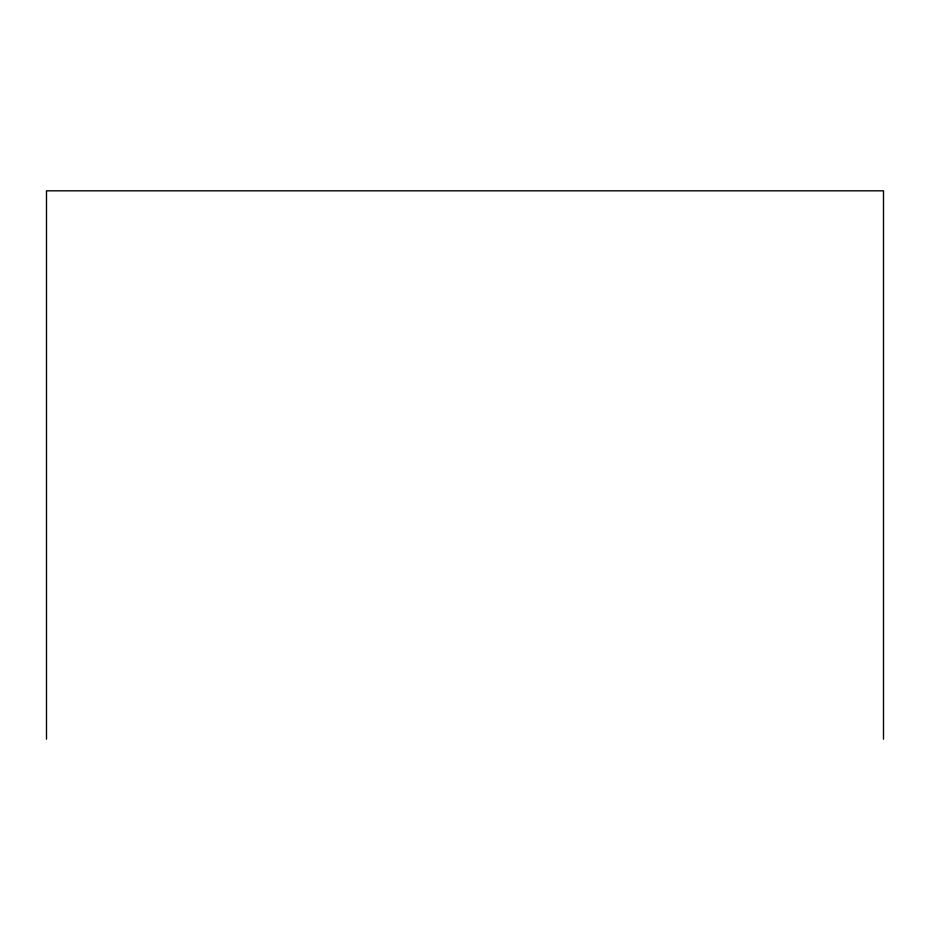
<?xml version="1.0" encoding="UTF-8"?>
<svg xmlns="http://www.w3.org/2000/svg" width="930" height="930" viewBox="0 0 930 930"><rect width="100%" height="100%" fill="white"/><g stroke="black" fill="none" stroke-linecap="round" stroke-linejoin="round"><path stroke-width="1.4" d="M883.5 739.176L883.5 190.824L46.5 190.824L46.5 739.176"/></g></svg>
